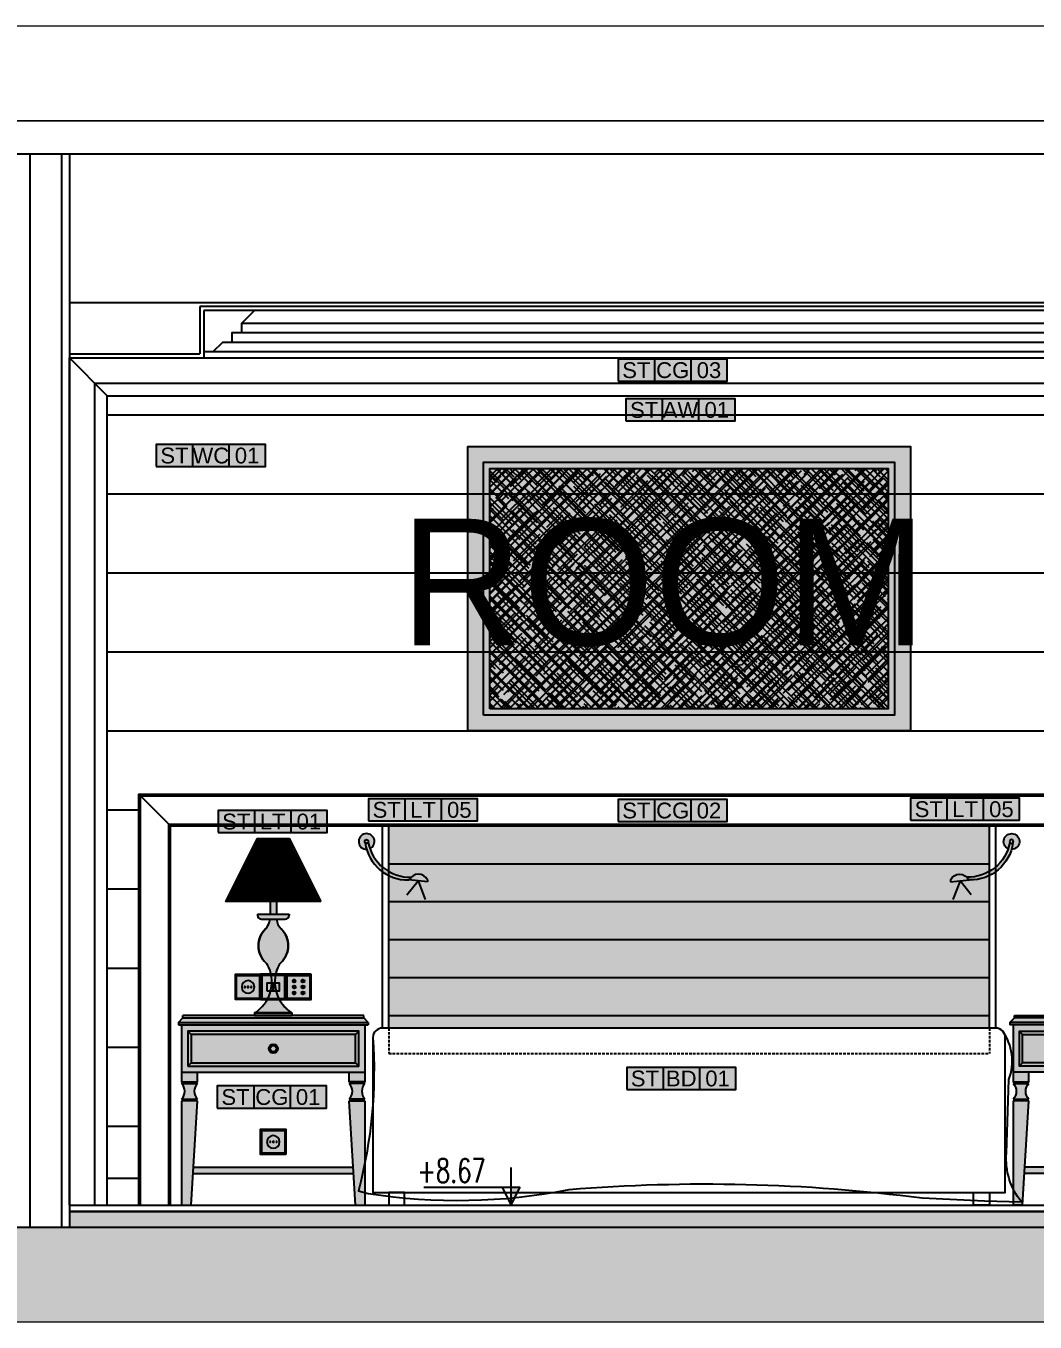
# Model space of a CAD drawing. Header units: centimetres. Extents: x -3207095 to 15275363, y -32656 to 4798027.
# Drawn here: x 710382 to 710861, y 4437843 to 4438458 of the extents above; entities that cross this region are included whole.
import ezdxf
from ezdxf.enums import TextEntityAlignment as Align

# ---------------------------------------------------------------- set-up
doc = ezdxf.new("R2010")
doc.units = ezdxf.units.CM
doc.linetypes.add('DUZ', pattern=[500, 500])
doc.linetypes.add('HIDDEN', pattern=[0.375, 0.25, -0.125])
doc.layers.get('0').update_dxf_attribs({"color": 1, "linetype": 'DUZ'})
for name, color, linetype in [('a_asmatavan', 200, 'Continuous'), ('a_duvar_alcipan', 2, 'Continuous'), ('a_duvar_kagidi', 33, 'Continuous'), ('a_gorunus', 233, 'Continuous'), ('a_kolon', 4, 'Continuous'), ('a_kolon_tarama', 252, 'Continuous'), ('a_mobilya', 1, 'Continuous'), ('a_mobilya_tarama', 253, 'Continuous'), ('a_olcu', 30, 'Continuous'), ('a_yazi', 105, 'Continuous'), ('a_zemin_kaplama', 30, 'Continuous'), ('yazı', 7, 'Continuous')]:
    doc.layers.add(name, color=color, linetype=linetype)
doc.layers.add('iç duvar', color=7, linetype='Continuous', lineweight=50)
doc.styles.add('KOD', font='arial.ttf')
doc.styles.add('TROMANS', font='ROMANS.SHX', dxfattribs={"width": 0.7, "height": 5})

# ---------------------------------------------------------------- blocks, each defined once
blk = doc.blocks.new('a_cerceve')
for p, q in [((120, 2559.999999999999), (0, 2679.999999999999)), ((4625, 2559.999999999999), (4745, 2679.999999999999)), ((0, 0), (120, 0)), ((4625, 0), (4745, 0))]:
    blk.add_line(p, q)
for points in [[(0, 0), (0, 2679.999999999999), (4745, 2679.999999999999), (4745, 0)], [(80, 0), (80, 2599.999999999999), (4665, 2599.999999999999), (4665, 0)], [(120, 0), (120, 2559.999999999999), (4625, 2559.999999999999), (4625, 4.547473508864641e-13)]]:
    blk.add_lwpolyline(points)
blk = doc.blocks.new('a_komodin2')
at = {"true_color": 0xffffff}
h = blk.add_hatch(color=7, dxfattribs=at)
h.paths.add_polyline_path([(550.0000000000018, 450.0000000000018), (550.0000000000018, 540.0000000000018), (30, 540.0000000000018), (30.00000000000001, 450.0000000000019)], flags=0)
h.paths.add_polyline_path([(304.0000000000009, 495.0000000000018, -1), (276.0000000000009, 495.0000000000018, -1)], flags=0)
h.paths.add_polyline_path([(300.0000000000009, 495.0000000000018, -1), (280.0000000000009, 495.0000000000018, -1)], flags=0)
h.paths.add_polyline_path([(560.0000000000017, 440.0000000000017), (550.0000000000018, 450.0000000000018), (29.99999999999999, 450.0000000000018), (20.00000000000002, 440.0000000000018)], flags=16)
h.paths.add_polyline_path([(580.0000000000018, 420.0000000000019), (580.0000000000017, 570.0000000000018), (9.094947017729282e-13, 570.0000000000018), (0, 420.0000000000018)])
h.paths.add_polyline_path([(20, 440.0000000000018), (20, 550.0000000000017), (560.0000000000018, 550.0000000000018), (560.0000000000018, 440.0000000000018)], flags=16)
h.paths.add_polyline_path([(30, 450.0000000000019), (30, 540.0000000000018), (550.0000000000018, 540.0000000000018), (550.0000000000018, 450.0000000000019)], flags=0)
h.paths.add_polyline_path([(20, 440.0000000000018), (30, 450.0000000000018), (30, 540.0000000000018), (20, 550.0000000000018)], flags=0)
h.paths.add_polyline_path([(20, 550.0000000000018), (30.00000000000007, 540.0000000000018), (550.0000000000017, 540.0000000000018), (560.0000000000018, 550.0000000000018)], flags=0)
h.paths.add_polyline_path([(550.0000000000018, 450.0000000000018), (560.0000000000019, 440.0000000000017), (560.0000000000018, 550.0000000000018), (550.0000000000018, 540.0000000000018)], flags=16)
h.paths.add_polyline_path([(590.0000000000018, 570.0000000000019), (590.0000000000017, 578.0000000000018), (-10, 578.0000000000018), (-9.99999999999909, 570.0000000000018)])
h.paths.add_polyline_path([(590.0000000000018, 578.0000000000018), (576.0000000000001, 592.0000000000036), (3.999999999999075, 592.0000000000017), (-9.99999999999907, 578.0000000000019)])
h.paths.add_polyline_path([(576.0000000000018, 592.0000000000036), (576.0000000000036, 600.0000000000036), (3.999999999998181, 600.0000000000019), (3.999999999999091, 592.0000000000018)])
h.paths.add_polyline_path([(580.0000000000018, 390.0000000000018), (580.0000000000018, 420.0000000000019), (530.0000000000018, 420.0000000000019), (530.0000000000019, 390.0000000000019)])
h.paths.add_polyline_path([(577.0000000000018, 385.0000000000018), (577.0000000000018, 390.0000000000018), (533.0000000000018, 390.0000000000019), (533.0000000000018, 385.0000000000018)])
h.paths.add_polyline_path([(530.0000000000018, 385.0000000000018, -0.4000000000000293), (530.0000000000018, 335.0000000000018), (580.0000000000018, 335.0000000000018, -0.4000000000000293), (580.0000000000028, 385.0000000000018)])
h.paths.add_polyline_path([(533.0000000000018, 335.0000000000018), (533.0000000000018, 330.0000000000018), (577.0000000000018, 330.0000000000018), (577.0000000000018, 335.0000000000018)])
h.paths.add_polyline_path([(530.0000000000018, 330.0000000000018), (550.0000000000018, 1.818989403545858e-12), (580.0000000000019, -5.347430222565027e-27), (580.0000000000018, 330.0000000000018)])
h.paths.add_polyline_path([(0, 420.0000000000018), (0, 390.0000000000018), (50, 390.0000000000018), (50, 420.0000000000019)])
h.paths.add_polyline_path([(47, 390.0000000000018), (3, 390.0000000000019), (3, 385.0000000000018), (47, 385.0000000000019)])
h.paths.add_polyline_path([(0, 385.0000000000018, -0.4000000000000293), (-4.412470389070222e-12, 335.0000000000018), (50, 335.0000000000018, -0.4000000000000293), (50, 385.0000000000018)])
h.paths.add_polyline_path([(47, 330.0000000000018), (47, 335.0000000000018), (3, 335.0000000000018), (3, 330.0000000000018)])
h.paths.add_polyline_path([(0, 330.0000000000018), (0, -5.514537417020017e-26), (30, 1.818989403545747e-12), (50, 330.0000000000018)])
h = blk.add_hatch(color=7, dxfattribs=at)
h.paths.add_polyline_path([(550.0000000000018, 450.0000000000018), (550.0000000000018, 540.0000000000018), (30, 540.0000000000018), (30.00000000000001, 450.0000000000019)])
h.paths.add_polyline_path([(276.0000000000009, 495.0000000000018, -1), (304.0000000000009, 495.0000000000018, -1)], flags=16)
h.paths.add_polyline_path([(280.0000000000009, 495.0000000000018, -1), (300.0000000000009, 495.0000000000018, -1)], flags=0)
blk.add_hatch(color=7, dxfattribs=at).paths.add_polyline_path([(37.27272727272728, 120.0000000000018), (36.06060606060596, 99.99999999999999), (543.9393939393959, 99.99999999999817), (542.7272727272747, 120)])
for p, q in [((-9.99999999999909, 578.0000000000018), (3.999999999999091, 592.0000000000018)), ((-10, 578), (-9.99999999999909, 570.0000000000018)), ((-9.99999999999909, 578.0000000000018), (590.0000000000018, 578.0000000000018)), ((576.0000000000036, 600.0000000000036), (3.999999999999091, 600.0000000000018)), ((3.999999999999091, 592.0000000000018), (3.999999999998181, 600.0000000000036)), ((3.999999999999091, 592.0000000000018), (576.0000000000018, 592.0000000000036)), ((576.0000000000018, 592.0000000000018), (576.0000000000036, 600.0000000000036)), ((590.0000000000018, 578.0000000000018), (576.0000000000018, 592.0000000000018)), ((590.0000000000018, 578), (590.0000000000018, 570.0000000000018)), ((-9.99999999999909, 570.0000000000018), (590.0000000000018, 570.0000000000018)), ((9.094947017729282e-13, 570.0000000000018), (0, 420.0000000000018)), ((30, 540.0000000000018), (20, 550.0000000000018)), ((550.0000000000018, 540.0000000000018), (560.0000000000018, 550.0000000000018)), ((580.0000000000018, 570.0000000000018), (580.0000000000018, 420.0000000000018)), ((0, 420.0000000000018), (580.0000000000018, 420.0000000000018)), ((30, 450.0000000000018), (20, 440.0000000000018)), ((550.0000000000018, 450.0000000000018), (560.0000000000018, 440.0000000000018)), ((0, 385.0000000000018), (50, 385.0000000000018)), ((3, 390.0000000000018), (3, 385.0000000000018)), ((47, 390.0000000000018), (47, 385.0000000000018)), ((580.0000000000018, 385.0000000000018), (530.0000000000018, 385.0000000000018)), ((533.0000000000018, 390.0000000000018), (533.0000000000018, 385.0000000000018)), ((577.0000000000018, 390.0000000000018), (577.0000000000018, 385.0000000000018)), ((0, 335.0000000000018), (50, 335.0000000000018)), ((0, 330.0000000000018), (0, 1.818989403545856e-12)), ((50, 330.0000000000018), (0, 330.0000000000018)), ((3, 330.0000000000055), (3, 335.0000000000055)), ((30, 1.818989403545856e-12), (50, 330.0000000000018)), ((47, 330.0000000000055), (47, 335.0000000000055)), ((580.0000000000018, 335.0000000000018), (530.0000000000018, 335.0000000000018)), ((550.0000000000018, 1.818989403545856e-12), (530.0000000000018, 330.0000000000018)), ((530.0000000000018, 330.0000000000018), (580.0000000000018, 330.0000000000018)), ((533.0000000000018, 330.0000000000055), (533.0000000000018, 335.0000000000055)), ((577.0000000000018, 330.0000000000055), (577.0000000000018, 335.0000000000055)), ((580.0000000000018, 330.0000000000018), (580.0000000000018, 1.818989403545856e-12)), ((36.06060606060691, 100), (543.9393939393958, 99.99999999999818)), ((37.27272727272702, 120.0000000000018), (542.7272727272757, 120)), ((9.094947017729282e-13, 0), (30.00000000000182, 1.818989403545856e-12)), ((550.0000000000018, 1.818989403545856e-12), (580.0000000000018, 0))]:
    blk.add_line(p, q)
for points in [[(20, 440.0000000000018), (560.0000000000018, 440.0000000000018), (560.0000000000018, 550.0000000000018), (20, 550.0000000000018)], [(30, 450.0000000000018), (550.0000000000018, 450.0000000000018), (550.0000000000018, 540.0000000000018), (30, 540.0000000000018)]]:
    blk.add_lwpolyline(points, close=True)
for points in [[(0, 420.0000000000018), (0, 390.0000000000018), (50, 390.0000000000018), (50, 420.0000000000018)], [(580.0000000000018, 420.0000000000018), (580.0000000000018, 390.0000000000018), (530.0000000000018, 390.0000000000018), (530.0000000000018, 420.0000000000018)]]:
    blk.add_lwpolyline(points)
for radius in [14, 10]:
    blk.add_circle((290.0000000000009, 495.0000000000018), radius)
for centre, start, end in [((-26.25, 360.0000000000036), 316.3971810273251, 43.60281897267487), ((76.25, 360.0000000000036), 136.3971810273251, 223.6028189726749), ((503.7500000000018, 360.0000000000036), 316.3971810273251, 43.60281897267487), ((606.2500000000018, 360.0000000000036), 136.3971810273251, 223.6028189726749)]:
    blk.add_arc(centre, 36.24999999999809, start, end)
blk = doc.blocks.new('a_lamba_okuma')
at = {"true_color": 0xffffff}
h = blk.add_hatch(color=7, dxfattribs=at)
h.paths.add_polyline_path([(6, 0, -0.1191822096533582), (5.337153261765524, -2.741312652804424, 0.03840505068990212), (10.60050243256913, -22.64131948842858, 9.220143353720028), (0.1434009593557679, -24.99958871991408, -0.03958595854182982), (-4.242640687120091, -4.242640687118479, -0.1989123673796086), (-6, 0, -1)])
h.paths.add_polyline_path([(-6, 0, 1), (6, 0, 1)], flags=17)
h.paths.add_polyline_path([(5.337153261765513, -2.741312652804445, -0.5085018779082331), (-4.242640687120073, -4.242640687118497, 0.3861703901921559), (133.1832783096834, -121.0868376899316), (135.5398540862412, -121.3416312959856, -0.0844687397952704), (141.6685596839235, -112.6015563156922, -0.371110475446813)])
h.paths.add_polyline_path([(192.4773076759593, -127.4977240743174), (192.9328744738923, -121.1284593796717, 0.6297922124902359), (135.5398540862412, -121.3416312959856)])
for p, q in [((192.4773076759593, -127.4977240743174), (133.1832783096834, -121.0868376899316)), ((192.9328744738923, -121.1284593796717), (192.4773076759593, -127.4977240743174))]:
    blk.add_line(p, q)
blk.add_lwpolyline([(127.691602613384, -168.9208943657795), (162.8302929928213, -124.2922808821245), (185.508666623864, -183.1499453424112)])
blk.add_circle((0, 0), 6)
for centre, radius, start, end in [((0, 0), 25, 295.0886545179545, 270.3286525921184), ((128.8327792236378, 13.03495748404896), 134.1923350381417, 187.3975098243303, 271.8578477077244), ((137.3180605978778, 21.52023885828828), 134.1923350381417, 190.4161775133081, 271.8578477077244), ((164.2874207166169, -134.9811482696967), 31.81916105814299, 25.80800129338573, 154.6176182288941)]:
    blk.add_arc(centre, radius, start, end)
blk = doc.blocks.new('a_resim_90x140')
at = {"true_color": 0xffffff}
blk.add_hatch(color=7, dxfattribs=at).paths.add_polyline_path([(-700, 0), (-700, 900), (700, 900), (700, 0)])
h = blk.add_hatch()
h.set_pattern_fill('AR-RROOF', color=254, scale=30, angle=45, style=0)
h.set_pattern_definition([(45, (-21202.32244342687, 7400.000000000001), (25.45584412271571, 67.88225099390856), [450, -60, 150, -30]), (45, (-21184.71548457532, 7438.820162287143), (-49.42676400493967, 7.000357133746828), [90, -9.9, 180, -22.5]), (45, (-21209.74706462933, 7428.637824638056), (96.09581156325181, 124.521504166951), [240, -42, 120, -30])])
h.paths.add_polyline_path([(-630, 70), (-630, 830), (630, 830), (630, 70)])
h = blk.add_hatch()
h.set_pattern_fill('AR-RROOF', color=254, scale=30, angle=45, style=0)
h.set_pattern_definition([(135, (21202.32244342687, 7400.000000000001), (-25.45584412271571, 67.88225099390856), [450, -60, 150, -30]), (135, (21184.71548457532, 7438.820162287143), (49.42676400493967, 7.000357133746828), [90, -9.9, 180, -22.5]), (135, (21209.74706462933, 7428.637824638056), (-96.09581156325181, 124.521504166951), [240, -42, 120, -30])])
h.paths.add_polyline_path([(630, 70), (630, 830), (-630, 830), (-630, 70)])
for points in [[(-700, 0), (-700, 900), (700, 900), (700, 0)], [(-650, 50), (-650, 850), (650, 850), (650, 50)], [(-630, 70), (-630, 830), (630, 830), (630, 70)]]:
    blk.add_lwpolyline(points, close=True)
blk = doc.blocks.new('a_abajur1')
h = blk.add_hatch(color=255)
h.paths.add_polyline_path([(50.00000000003637, 559.9999999999964), (-49.99999999996361, 560.0000000000001), (-147.9999999999636, 363.9999999999999), (148.0000000000363, 364.0000000000001)])
h.paths.add_polyline_path([(-147.9999999999636, 364), (-149.9999999999636, 360), (150.0000000000363, 360.0000000000001), (148.0000000000363, 364)])
h.paths.add_polyline_path([(10.00000000003638, 360), (-9.99999999996362, 360), (-9.99999999996362, 320), (10.00000000003638, 320)])
h.paths.add_polyline_path([(-49.99999999996361, 320), (-49.99999999995998, 316.9999999999952, 0.4142135623729786), (-37.99999999995998, 305), (38.00000000004002, 305, 0.4142135623730951), (50.00000000004002, 317), (50.00000000003638, 320)])
h.paths.add_polyline_path([(59.10286907512637, 0), (59.10286907512636, 7.725167953492772), (-59.10286907513001, 7.725167953477651), (-59.10286907513001, 0)])
h = blk.add_hatch(color=256)
h.set_gradient(color1=(170, 163, 157), one_color=1, tint=1, name='SPHERICAL')
edge = h.paths.add_edge_path()
edge.add_line((59.10286907510385, 7.725167953492772), (-59.10286907504773, 7.725167953477651))
edge.add_arc((-121.3724852285196, 106.199195644806), 116.5102537361121, 302.3070331649047, 383.0102386055269)
edge.add_arc((-60.15411875801988, 132.1977621198983), 49.99999999974303, 23.01023860552681, 33.26641127025412)
edge.add_arc((-60.1541187587986, 132.1977621193874), 50.00000000067435, 33.2664112702541, 43.52258393470186)
edge.add_arc((27.17944192520725, 220.6332963992799), 74.33292294999815, 180.5580216480484, 226.5944957783923, ccw=False)
edge.add_arc((27.17944192482288, 220.6332963993544), 74.33292294961451, 134.5215475175833, 180.5580216481086, ccw=False)
edge.add_arc((-59.99999999996678, 309.2810297876191), 49.99999999999942, 314.5215475177043, 334.8049175142278)
edge.add_arc((-59.99999999996693, 309.2810297876193), 49.99999999999965, 334.8049175142276, 355.0882875107403)
edge.add_line((-10.18360928408425, 305), (10.18360928415628, 305))
edge.add_arc((60.00000000003622, 309.2810297876532), 49.99999999999983, 184.9117124892986, 225.4784524823047)
edge.add_arc((-27.17944192510955, 220.6332963992223), 74.3329229499823, 4.837374945054762e-11, 45.47845248230482, ccw=False)
edge.add_arc((-27.17944192496307, 220.6332963992223), 74.33292294983582, -46.59449577822659, 4.837374945054762e-11, ccw=False)
edge.add_arc((50.43560021878586, 138.5734830713883), 38.61798554750602, 133.4055042217733, 160.0616732376249)
edge.add_arc((121.3724852285991, 106.1991956448061), 116.5102537361116, 156.989761394521, 180)
edge.add_arc((121.3724852286001, 106.1991956448061), 116.5102537361126, 180, 197.3413641148012)
edge.add_arc((121.3724852285997, 106.199195644806), 116.5102537361122, 197.3413641148013, 237.6929668350813)
at = {"layer": 'a_mobilya_tarama'}
h = blk.add_hatch(dxfattribs=at)
h.set_pattern_fill('LINE', color=256, scale=50, angle=90, style=0)
h.set_pattern_definition([(90, (-30334.93289985716, 1322.436770506682), (-6.25, 3.827021247335479e-16), [])])
h.paths.add_polyline_path([(50.00000000003635, 559.9999999999964), (-49.99999999996363, 560.0000000000001), (-147.9999999999637, 363.9999999999999), (148.0000000000363, 364)])
for p, q in [((-147.9999999999636, 364), (148.0000000000364, 364)), ((-9.99999999996362, 360), (-9.99999999996362, 320)), ((10.00000000003638, 360), (10.00000000003638, 320)), ((-49.99999999996362, 320), (50.00000000003638, 320)), ((-49.99999999996362, 320), (-49.99999999995998, 316.9999999999952)), ((-37.99999999995998, 305), (38.00000000004002, 305)), ((50.00000000003638, 320), (50.00000000004002, 317)), ((-59.10286907513, 7.725167953425625), (-59.10286907513, 0)), ((-59.10286907513364, 7.725167953424261), (59.10286907512636, 7.725167953479286)), ((-59.10286907513, 0), (59.10286907512636, 0)), ((59.10286907512636, 7.725167953477467), (59.10286907512636, 0))]:
    blk.add_line(p, q)
blk.add_lwpolyline([(150.0000000000364, 360), (-149.9999999999636, 360), (-49.99999999996362, 560), (50.00000000003638, 559.9999999999964), (150.0000000000364, 360)])
blk.add_lwpolyline([(59.10286907510385, 7.725167953492772), (-59.10286907504774, 7.725167953477651, 0.3674489153047817), (-14.13236795186582, 151.7425428224429, 0.04478089291378531), (-18.34766508170247, 159.6243993724713, 0.04478089291256307), (-23.89896925508256, 166.6297840543629, -0.2036180408128811), (-47.14995565554071, 219.9093560885779, -0.2036180408137054), (-24.94112747582037, 273.6316895786392, 0.08873469781123534), (-14.7568203792887, 287.9959482089405, 0.0887346978111884), (-10.18360928408425, 305), (10.18360928415628, 305, 0.1788778523913778), (24.94112747589516, 273.6316895786675, -0.2010835148480165), (47.15348102487275, 220.6332963992852, -0.2061550811380983), (23.89896925537131, 166.6297840545709, 0.1168368065952106), (14.13236795190774, 151.7425428223532, 0.100739832702678), (4.86223149248751, 106.199195644806, 0.07581071109452893), (10.15810442322541, 71.47167445871442, 0.1779092650266336), (59.10286907510385, 7.725167953492772, 1.93659136221461)], format="xyb")
for centre, radius, start, end in [((-37.99999999995998, 317), 12, 180.0000000000261, 270), ((-59.99999999996726, 309.2810297876194), 50, 314.5215475177045, 355.0882875107508), ((60.00000000003638, 309.2810297876533), 50, 184.9117124892881, 225.4784524823046), ((38.00000000004002, 317), 12, 270, 0), ((27.17944192520736, 220.63329639928), 74.33292294999825, 134.5215475177045, 226.5944957783923), ((-27.17944192510913, 220.6332963992852), 74.33292294998188, 313.4055042218218, 45.47845248230464), ((-60.15411875825157, 132.197762119783), 50, 23.01023860552686, 43.52258393491108), ((60.15411875833161, 132.197762119783), 50, 136.4774160652986, 156.9897613945211), ((-121.3724852285195, 106.199195644806), 116.510253736112, 302.3070331649047, 23.01023860552686), ((121.3724852285995, 106.199195644806), 116.510253736112, 156.9897613945211, 237.6929668350814)]:
    blk.add_arc(centre, radius, start, end)
blk = doc.blocks.new('KOTKES')
blk.add_hatch(color=256).paths.add_polyline_path([(-25, -1.537460223880771), (-38.75, -1.537460223880771), (-25, -29.03746022388076)])
for p, q in [((-25, -29.03746022388077), (-25, 29.30588516259741)), ((-25, -1.537460223880771), (110.3734866644081, -1.537460223880771))]:
    blk.add_line(p, q)
blk.add_lwpolyline([(-11.25, -1.537460223880771), (-25, -29.03746022388077), (-38.75, -1.537460223880771)], close=True)
at = {"style": 'TROMANS', "width": 0.7}
blk.add_attdef('KESITKOT', (-20.30671453698585, 18.93456793015633), '', height=28, dxfattribs=at)
blk = doc.blocks.new('a_tel_data')
at = {"true_color": 0xffffff}
blk.add_hatch(color=7, dxfattribs=at).paths.add_polyline_path([(-40, 0), (40, 0), (40, 80), (-40, 80)])
for points in [[(-40, 0), (40, 0), (40, 80), (-40, 80)], [(-36, 4), (36, 4), (36, 76), (-36, 76)], [(-20, 27.49999999999955), (0, 27.49999999999955), (0, 52.49999999999955), (-20, 52.49999999999955)], [(0, 27.49999999999955), (20, 27.49999999999955), (20, 52.49999999999955), (0, 52.49999999999955)]]:
    blk.add_lwpolyline(points, close=True)
blk = doc.blocks.new('a_priz')
at = {"true_color": 0xffffff}
blk.add_hatch(color=7, dxfattribs=at).paths.add_polyline_path([(-40, 0), (40, 0), (40, 80), (-40, 80)])
for points in [[(-40, 0), (40, 0), (40, 80), (-40, 80)], [(-36, 4), (36, 4), (36, 76), (-36, 76)]]:
    blk.add_lwpolyline(points, close=True)
for centre, radius in [((0, 40), 20), ((-10, 40), 2), ((0, 40), 2), ((10, 40), 2)]:
    blk.add_circle(centre, radius)
blk = doc.blocks.new('dee')
at = {"layer": 'a_olcu', "true_color": 0xffffff}
h = blk.add_hatch(color=7, dxfattribs=at)
h.paths.add_polyline_path([(151783.5557484736, 3405.772384801075), (151711.5557484736, 3405.772384801075), (151711.5557484736, 3333.772384801075), (151783.5557484736, 3333.772384801075)], flags=0)
h.paths.add_polyline_path([(151756.5082517657, 3351.104971634612, -1), (151766.0303632116, 3351.104971634612, -1)], flags=0)
h.paths.add_polyline_path([(151729.0811337356, 3351.104971634612, -1), (151738.6032451815, 3351.104971634612, -1)], flags=0)
h.paths.add_polyline_path([(151756.5082517657, 3369.772384801075, -1), (151766.0303632116, 3369.772384801075, -1)], flags=0)
h.paths.add_polyline_path([(151729.0811337356, 3369.772384801075, -1), (151738.6032451815, 3369.772384801075, -1)], flags=0)
h.paths.add_polyline_path([(151756.5082517657, 3388.439797967537, -1), (151766.0303632116, 3388.439797967537, -1)], flags=0)
h.paths.add_polyline_path([(151729.0811337356, 3388.439797967537, -1), (151738.6032451815, 3388.439797967537, -1)], flags=0)
h.paths.add_polyline_path([(151787.5557484736, 3409.772384801075), (151707.5557484736, 3409.772384801075), (151707.5557484736, 3329.772384801075), (151787.5557484736, 3329.772384801075)])
h.paths.add_polyline_path([(151783.5557484736, 3405.772384801075), (151783.5557484736, 3333.772384801075), (151711.5557484736, 3333.772384801075), (151711.5557484736, 3405.772384801075)], flags=16)
h = blk.add_hatch(color=7, dxfattribs=at)
h.paths.add_polyline_path([(151756.5082517657, 3388.439797967537, 1), (151766.0303632116, 3388.439797967537, 1)])
h.paths.add_polyline_path([(151729.0811337356, 3388.439797967537, 1), (151738.6032451815, 3388.439797967537, 1)])
h.paths.add_polyline_path([(151738.6032451815, 3369.772384801075, 1), (151729.0811337356, 3369.772384801075, 1)])
h.paths.add_polyline_path([(151766.0303632116, 3369.772384801075, 1), (151756.5082517657, 3369.772384801075, 1)])
h.paths.add_polyline_path([(151766.0303632116, 3351.104971634612, 1), (151756.5082517657, 3351.104971634612, 1)])
h.paths.add_polyline_path([(151729.0811337356, 3351.104971634612, 1), (151738.6032451815, 3351.104971634612, 1)])
at = {"layer": 'a_mobilya'}
for points in [[(151787.5557484736, 3409.772384801075), (151707.5557484736, 3409.772384801075), (151707.5557484736, 3329.772384801075), (151787.5557484736, 3329.772384801075)], [(151711.5557484736, 3405.772384801075), (151783.5557484736, 3405.772384801075), (151783.5557484736, 3333.772384801075), (151711.5557484736, 3333.772384801075)]]:
    blk.add_lwpolyline(points, close=True, dxfattribs=at)
for centre in [(151733.8421894586, 3388.439797967537), (151733.8421894586, 3388.439797967537), (151733.8421894586, 3369.772384801075), (151733.8421894586, 3369.772384801075), (151761.2693074887, 3388.439797967537), (151761.2693074887, 3369.772384801075), (151733.8421894586, 3351.104971634612), (151733.8421894586, 3351.104971634612), (151761.2693074887, 3351.104971634612)]:
    blk.add_circle(centre, 4.761055722949095, dxfattribs=at)

msp = doc.modelspace()

# ---------------------------------------------------------------- hatches: boundary and pattern name
for points in [[(710662.7894727716, 4438289.334428988), (710714.5394727713, 4438289.334428988), (710714.5394727713, 4438299.798155814), (710662.7894727716, 4438299.798155814)], [(710666.4929766099, 4438270.464509588), (710718.2429766096, 4438270.464509588), (710718.2429766096, 4438280.92823641), (710666.4929766099, 4438280.92823641)], [(710443.650065793, 4438248.815705197), (710495.4000657927, 4438248.815705197), (710495.4000657927, 4438259.279432019), (710443.650065793, 4438259.279432019)], [(710544.3477493972, 4438080.716919236), (710596.0977493969, 4438080.716919236), (710596.0977493969, 4438091.180646058), (710544.3477493972, 4438091.180646058)], [(710662.7894727716, 4438080.388694642), (710714.5394727713, 4438080.388694642), (710714.5394727713, 4438090.852421463), (710662.7894727716, 4438090.852421463)], [(710801.54362581, 4438081.021801943), (710853.2936258102, 4438081.021801943), (710853.2936258102, 4438091.485528765), (710801.54362581, 4438091.485528765)], [(710472.9630163421, 4438075.146392044), (710524.7130163419, 4438075.146392044), (710524.7130163419, 4438085.610118866), (710472.9630163421, 4438085.610118866)], [(710666.8645676675, 4437953.246596744), (710718.6145676672, 4437953.246596744), (710718.6145676672, 4437963.710323567), (710666.8645676675, 4437963.710323567)], [(710472.6181960998, 4437944.449222639), (710524.3681960995, 4437944.449222639), (710524.3681960995, 4437954.912949461), (710472.6181960998, 4437954.912949461)]]:
    msp.add_hatch(color=255).paths.add_polyline_path(points)
at = {"layer": 'a_kolon_tarama'}
h = msp.add_hatch(dxfattribs=at)
h.set_pattern_fill('AR-CONC', color=256, scale=0.7499999999971575, style=0)
h.set_pattern_definition([(49.99999999999999, (703049.4386197636, 4437390.755272027), (5.379451369485262, -0.4706410123676796), [0.5624999999978681, -6.18749999997655]), (355, (703049.4386197636, 4437390.755272027), (-1.040635002093556, 5.641441002728708), [0.4499999999982946, -4.949999999981241]), (100.4513999999999, (703049.8869073631, 4437390.716051973), (4.338820362838718, 5.170796565437555), [0.4780514249981868, -5.258565839980054]), (46.18420000000002, (703049.4386197636, 4437392.255272027), (8.004307864661998, -1.241392607462931), [0.8437499999968014, -9.281249999964817]), (96.63559999999993, (703050.1056453511, 4437392.151822224), (7.009970291588708, 7.305884031725624), [0.7170771599972808, -7.887847499970087]), (351.1842, (703049.4386197636, 4437392.255272027), (7.009964588475636, 7.305889506912246), [0.6749999999974421, -7.424999999971862]), (21, (703050.1886197634, 4437391.880272025), (4.476802890871496, -3.019641679978597), [0.562499999997868, -6.187499999976549]), (326.0000000000001, (703050.1886197634, 4437391.880272025), (1.824864989404946, 5.438625337830785), [0.4499999999982945, -4.949999999981239]), (71.4514, (703050.5616865109, 4437391.62863498), (6.301669714337292, 2.418978725315475), [0.4780514249981883, -5.25856583998007]), (37.49999999999999, (703049.4386197636, 4437390.755272027), (0.09119891487933438, 2.496703903725374), [0, -4.889999999981468, 0, -5.024999999980957, 0, -4.96874999998117]), (7.500000000000003, (703049.4386197636, 4437390.755272027), (1.973021530808637, 2.958087839106491), [0, -2.86499999998914, 0, -4.777499999981893, 0, -1.893749999992822]), (327.5, (703047.766119763, 4437390.755272027), (4.003668271277894, -0.1691615380072073), [0, -1.874999999992894, 0, -5.849999999977829, 0, -7.762499999970581]), (317.5, (703047.016119763, 4437390.755272027), (4.37389627005132, 0.750787367489537), [0, -2.437499999990762, 0, -3.884999999985276, 0, -5.512499999979108])])
h.paths.add_polyline_path([(710402.428408359, 4437887.892029334), (711144.9284083564, 4437887.892029334), (711144.9284083564, 4437895.392029336), (710402.428408359, 4437895.392029336)])
msp.add_hatch(color=256, dxfattribs=at).paths.add_polyline_path([(709539.9284082495, 4437887.892029334), (711174.9284083566, 4437887.892029334), (711174.9284083566, 4437842.892029336), (709539.9284082495, 4437842.892029336)])
at = {"layer": 'a_olcu'}
h = msp.add_hatch(color=256, dxfattribs=at)
h.set_gradient(color1=(204, 168, 127), rotation=90.00000000000003, one_color=1, tint=1, name='CYLINDER')
h.paths.add_polyline_path([(710838.9284083575, 4438060.392029334), (710838.9284083575, 4438078.392029336), (710553.9284083587, 4438078.392029336), (710553.9284083587, 4438060.392029334)])
h = msp.add_hatch(color=256, dxfattribs=at)
h.set_gradient(color1=(204, 168, 127), rotation=90.00000000000003, one_color=1, tint=1, name='CYLINDER')
h.paths.add_polyline_path([(710838.9284083575, 4438042.392029336), (710838.9284083575, 4438060.392029334), (710553.9284083587, 4438060.392029334), (710553.9284083587, 4438042.392029336)])
h = msp.add_hatch(color=256, dxfattribs=at)
h.set_gradient(color1=(204, 168, 127), rotation=90.00000000000003, one_color=1, tint=1, name='CYLINDER')
h.paths.add_polyline_path([(710553.9284083587, 4438042.392029336), (710553.9284083587, 4438024.392029334), (710838.9284083575, 4438024.392029334), (710838.9284083575, 4438042.392029336)])
h = msp.add_hatch(color=256, dxfattribs=at)
h.set_gradient(color1=(204, 168, 127), rotation=90.00000000000003, one_color=1, tint=1, name='CYLINDER')
h.paths.add_polyline_path([(710838.9284083575, 4438006.392029336), (710838.9284083575, 4438024.392029334), (710553.9284083587, 4438024.392029334), (710553.9284083587, 4438006.392029336)])
h = msp.add_hatch(color=256, dxfattribs=at)
h.set_gradient(color1=(204, 168, 127), rotation=90.00000000000003, one_color=1, tint=1, name='CYLINDER')
h.paths.add_polyline_path([(710838.9284083575, 4437988.392029336), (710838.9284083575, 4438006.392029336), (710553.9284083587, 4438006.392029336), (710553.9284083587, 4437988.392029336)])
h = msp.add_hatch(color=256, dxfattribs=at)
h.set_gradient(color1=(204, 168, 127), rotation=90.00000000000003, one_color=1, tint=1, name='CYLINDER')
h.paths.add_polyline_path([(710838.9284083575, 4437982.392029334), (710838.9284083575, 4437988.392029336), (710553.9284083587, 4437988.392029336), (710553.9284083587, 4437982.392029334)])

# ---------------------------------------------------------------- linework, layer by layer
at = {"layer": 'a_asmatavan'}
for p, q in [((710464.3034083592, 4438324.767029334), (710464.3034083592, 4438302.267029334)), ((711060.5534083568, 4438324.767029334), (710464.3034083592, 4438324.767029334)), ((710466.178408359, 4438322.892029334), (710466.178408359, 4438300.392029336)), ((711058.6784083571, 4438322.892029334), (710466.178408359, 4438322.892029334)), ((710402.428408359, 4438302.267029334), (710464.3034083592, 4438302.267029334)), ((710402.428408359, 4438300.392029336), (710466.178408359, 4438300.392029336))]:
    msp.add_line(p, q, dxfattribs=at)
msp.add_lwpolyline([(710466.178408359, 4438303.392029334), (710470.678408359, 4438303.392029334), (710470.678408359, 4438303.392029334), (710470.678408359, 4438303.392029334), (710475.178408359, 4438307.892029334), (710479.678408359, 4438307.892029334), (710479.678408359, 4438312.392029334), (710484.178408359, 4438312.392029334), (710484.178408359, 4438316.892029332), (710490.1784083587, 4438322.892029334)], dxfattribs=at)
at = {"layer": 'a_duvar_alcipan', "color": 1}
for p, q in [((710383.6784083592, 4438397.142029334), (710383.6784083592, 4437887.892029334)), ((710398.678408359, 4438397.142029334), (710398.678408359, 4437887.892029334))]:
    msp.add_line(p, q, dxfattribs=at)
at = {"layer": 'a_duvar_alcipan'}
msp.add_line((710402.428408359, 4438397.142029334), (710402.428408359, 4437887.892029334), dxfattribs=at)
for points in [[(710553.9284083587, 4437904.392029336), (710553.9284083587, 4437898.392029336), (710561.428408359, 4437898.392029336), (710561.428408359, 4437904.392029336), (710553.9284083587, 4437904.392029336)], [(710838.9284083575, 4437904.392029336), (710838.9284083575, 4437898.392029336), (710831.4284083578, 4437898.392029336), (710831.4284083578, 4437904.392029336), (710838.9284083575, 4437904.392029336)]]:
    msp.add_lwpolyline(points, dxfattribs=at)
at = {"layer": 'a_duvar_kagidi'}
for p, q in [((710420.428408359, 4438273.392029334), (711096.1784083568, 4438273.392029334)), ((710420.428408359, 4438235.892029334), (711096.1784083568, 4438235.892029334)), ((710420.428408359, 4438198.392029334), (711096.1784083568, 4438198.392029334)), ((710420.428408359, 4438160.892029334), (711096.1784083568, 4438160.892029334)), ((710420.428408359, 4438123.392029334), (711096.1784083568, 4438123.392029334)), ((710420.428408359, 4438085.892029334), (710435.4284083587, 4438085.892029334)), ((710420.428408359, 4438048.392029336), (710435.4284083587, 4438048.392029336)), ((710420.428408359, 4438010.892029336), (710435.4284083587, 4438010.892029336)), ((710420.428408359, 4437973.392029336), (710435.4284083587, 4437973.392029336)), ((710420.428408359, 4437935.892029336), (710435.4284083587, 4437935.892029336))]:
    msp.add_line(p, q, dxfattribs=at)
at = {"layer": 'a_gorunus'}
for p, q in [((710402.428408359, 4438326.642029334), (711069.9284083568, 4438326.642029334)), ((710484.178408359, 4438316.892029332), (711040.6784083571, 4438316.892029332)), ((710479.678408359, 4438307.892029334), (711050.0534083571, 4438307.892029334)), ((710484.178408359, 4438312.392029334), (711045.1784083571, 4438312.392029334)), ((710470.678408359, 4438303.392029334), (711058.6784083571, 4438303.392029334)), ((710466.178408359, 4438300.392029336), (711058.6784083571, 4438300.392029336)), ((710420.428408359, 4437911.142029336), (710435.4284083587, 4437911.142029336))]:
    msp.add_line(p, q, dxfattribs=at)
at = {"layer": 'a_kolon'}
msp.add_line((709850.5084402731, 4437887.892029334), (711174.9284083566, 4437887.892029334), dxfattribs=at)
at = {"layer": 'a_mobilya'}
for p, q in [((710449.6784083587, 4438079.142029334), (710436.1784083594, 4438092.642029334)), ((710550.9284083585, 4437982.392029334), (710550.9284083585, 4438078.392029336)), ((710553.9284083587, 4437982.392029334), (710553.9284083587, 4438078.392029336)), ((710838.9284083575, 4437982.392029334), (710838.9284083575, 4438078.392029336)), ((710841.9284083575, 4437982.392029334), (710841.9284083575, 4438078.392029336)), ((710553.9284083587, 4438060.392029334), (710838.9284083575, 4438060.392029334)), ((710553.9284083587, 4438042.392029336), (710838.9284083575, 4438042.392029336)), ((710553.9284083587, 4438024.392029334), (710838.9284083575, 4438024.392029334)), ((710553.9284083587, 4438006.392029336), (710838.9284083575, 4438006.392029336)), ((710553.9284083587, 4437988.392029336), (710838.9284083575, 4437988.392029336))]:
    msp.add_line(p, q, dxfattribs=at)
at = {"layer": 'a_mobilya', "linetype": 'HIDDEN', "ltscale": 5}
for p, q in [((710553.9284083587, 4437982.392029334), (710553.9284083587, 4437970.392029336)), ((710838.9284083575, 4437982.392029334), (710838.9284083575, 4437970.392029336)), ((710553.9284083587, 4437970.392029336), (710838.9284083575, 4437970.392029336))]:
    msp.add_line(p, q, dxfattribs=at)
at = {"layer": 'a_mobilya'}
for points in [[(710435.4284083587, 4437898.392029336), (710435.4284083587, 4438093.392029334), (710957.4284083573, 4438093.392029334), (710957.4284083573, 4437898.392029336)], [(710436.1784083594, 4437898.392029336), (710436.1784083594, 4438092.642029334), (710956.6784083573, 4438092.642029334), (710956.6784083573, 4437898.392029336)], [(710449.6784083587, 4437898.392029336), (710449.6784083587, 4438079.142029334), (710943.1784083573, 4438079.142029334), (710943.1784083573, 4437898.392029336)], [(710450.4284083592, 4437898.392029336), (710450.4284083592, 4438078.392029336), (710942.4284083575, 4438078.392029336), (710942.4284083575, 4437898.392029336)]]:
    msp.add_lwpolyline(points, dxfattribs=at)
msp.add_lwpolyline([(710546.4284083585, 4437977.892029334, -0.0819731557367043), (710539.5259615581, 4437905.144179903), (710544.1901767538, 4437903.947897611, 0.08846289059869625), (710639.530252489, 4437905.801118931, -0.05276716042523043), (710807.0309052977, 4437901.779920485), (710836.6387546456, 4437900.391453575), (710854.1269396816, 4437899.954639642, -0.1926493672263037), (710847.0250876423, 4437923.01875831), (710848.0898625348, 4437957.96582528, 0.2562253338155544), (710845.1103888729, 4437981.074009851, -0.5958037436853663)], format="xyb", dxfattribs=at)
at = {"layer": 'a_olcu'}
msp.add_lwpolyline([(710846.4284083575, 4437977.892029334, 0.414213562373095), (710841.9284083575, 4437982.392029334), (710550.9284083585, 4437982.392029334, 0.414213562373095), (710546.4284083585, 4437977.892029334), (710546.4284083585, 4437904.392029336), (710846.4284083575, 4437904.392029336)], format="xyb", close=True, dxfattribs=at)
at = {"layer": 'a_olcu', "ltscale": 5}
msp.add_lwpolyline([(710402.428408359, 4437887.892029334), (711144.9284083564, 4437887.892029334), (711144.9284083564, 4437895.392029336), (710402.428408359, 4437895.392029336)], close=True, dxfattribs=at)
at = {"layer": 'a_yazi'}
for p, q in [((710680.0394727718, 4438299.798155814), (710680.0394727718, 4438289.334428988)), ((710697.2894727711, 4438299.798155814), (710697.2894727711, 4438289.334428988)), ((710683.7429766094, 4438280.92823641), (710683.7429766094, 4438270.464509588)), ((710700.9929766094, 4438280.92823641), (710700.9929766094, 4438270.464509588)), ((710460.9000657932, 4438259.279432019), (710460.9000657932, 4438248.815705197)), ((710478.1500657932, 4438259.279432019), (710478.1500657932, 4438248.815705197)), ((710561.5977493967, 4438091.180646058), (710561.5977493967, 4438080.716919236)), ((710578.8477493967, 4438091.180646058), (710578.8477493967, 4438080.716919236)), ((710680.0394727718, 4438090.852421463), (710680.0394727718, 4438080.388694642)), ((710697.2894727711, 4438090.852421463), (710697.2894727711, 4438080.388694642)), ((710818.79362581, 4438091.485528765), (710818.79362581, 4438081.021801943)), ((710836.04362581, 4438091.485528765), (710836.04362581, 4438081.021801943)), ((710490.2130163424, 4438085.610118866), (710490.2130163424, 4438075.146392044)), ((710507.4630163419, 4438085.610118866), (710507.4630163419, 4438075.146392044)), ((710684.1145676677, 4437963.710323567), (710684.1145676677, 4437953.246596744)), ((710701.3645676677, 4437963.710323567), (710701.3645676677, 4437953.246596744)), ((710489.8681961, 4437954.912949461), (710489.8681961, 4437944.449222639)), ((710507.1181961, 4437954.912949461), (710507.1181961, 4437944.449222639))]:
    msp.add_line(p, q, dxfattribs=at)
for points in [[(710662.7894727716, 4438289.334428988), (710714.5394727713, 4438289.334428988), (710714.5394727713, 4438299.798155814), (710662.7894727716, 4438299.798155814)], [(710666.4929766099, 4438270.464509588), (710718.2429766096, 4438270.464509588), (710718.2429766096, 4438280.92823641), (710666.4929766099, 4438280.92823641)], [(710443.650065793, 4438248.815705197), (710495.4000657927, 4438248.815705197), (710495.4000657927, 4438259.279432019), (710443.650065793, 4438259.279432019)], [(710544.3477493972, 4438080.716919236), (710596.0977493969, 4438080.716919236), (710596.0977493969, 4438091.180646058), (710544.3477493972, 4438091.180646058)], [(710662.7894727716, 4438080.388694642), (710714.5394727713, 4438080.388694642), (710714.5394727713, 4438090.852421463), (710662.7894727716, 4438090.852421463)], [(710801.54362581, 4438081.021801943), (710853.2936258102, 4438081.021801943), (710853.2936258102, 4438091.485528765), (710801.54362581, 4438091.485528765)], [(710472.9630163421, 4438075.146392044), (710524.7130163419, 4438075.146392044), (710524.7130163419, 4438085.610118866), (710472.9630163421, 4438085.610118866)], [(710666.8645676675, 4437953.246596744), (710718.6145676672, 4437953.246596744), (710718.6145676672, 4437963.710323567), (710666.8645676675, 4437963.710323567)], [(710472.6181960998, 4437944.449222639), (710524.3681960995, 4437944.449222639), (710524.3681960995, 4437954.912949461), (710472.6181960998, 4437954.912949461)]]:
    msp.add_lwpolyline(points, close=True, dxfattribs=at)
at = {"layer": 'a_zemin_kaplama'}
for p, q in [((709884.928408361, 4438397.142029332), (711174.9284083566, 4438397.142029334)), ((710402.428408359, 4437898.392029336), (711144.9284083564, 4437898.392029336)), ((710402.428408359, 4437895.392029336), (711144.9284083564, 4437895.392029336))]:
    msp.add_line(p, q, dxfattribs=at)
at = {"layer": 'iç duvar', "color": 7, "lineweight": 18}
for p, q in [((709608.649789135, 4438457.89202933), (711174.9284083566, 4438457.89202933)), ((709608.649789135, 4438412.892029332), (711174.9284083566, 4438412.892029332))]:
    msp.add_line(p, q, dxfattribs=at)
msp.add_lwpolyline([(709608.649789135, 4438457.89202933), (711174.9284083566, 4438457.89202933), (711174.9284083566, 4438412.892029332), (709608.649789135, 4438412.892029332)], dxfattribs=at)
msp.add_lwpolyline([(709539.9284082495, 4437887.892029334), (711174.9284083566, 4437887.892029334), (711174.9284083566, 4437842.892029336), (709539.9284082495, 4437842.892029336)], close=True, dxfattribs=at)

# ---------------------------------------------------------------- block references
at = {"layer": 'a_mobilya', "yscale": 0.1499999999994315, "zscale": 0.1499999999994315}
for name, p, xscale in [('a_cerceve', (710402.428408359, 4437898.392029336), 0.1499999999994315), ('a_resim_90x140', (710696.4284083578, 4438123.392029334), 0.1499999999994315), ('a_lamba_okuma', (710543.428408359, 4438070.892029334), 0.1499999999994315), ('a_lamba_okuma', (710849.4284083578, 4438070.892029334), -0.1499999999994315), ('a_abajur1', (710499.1784083587, 4437988.392029336), 0.1499999999994315), ('a_priz', (710487.1784083592, 4437995.892029334), -0.1499999999994315), ('a_tel_data', (710499.1784083587, 4437995.892029334), 0.1499999999994315), ('a_komodin2', (710455.6784083592, 4437898.392029336), 0.1499999999994315), ('a_komodin2', (710937.1784083571, 4437898.392029336), -0.1499999999994315), ('a_priz', (710499.1784083587, 4437922.392029336), -0.1499999999994315)]:
    msp.add_blockref(name, p, dxfattribs=dict(at, xscale=xscale))
at = {"layer": 'a_olcu', "color": 2, "xscale": 0.1499999999994315, "yscale": 0.1499999999994315, "zscale": 0.1499999999994315}
msp.add_blockref('dee', (687749.045046174, 4437496.426171618), dxfattribs=at)
at = {"layer": 'a_yazi'}
ref = msp.add_blockref('KOTKES', (710604.3185088155, 4437907.282718908), dxfattribs=dict(at, xscale=-0.3061800000129771, yscale=0.3061799999955148, zscale=0.3061799999988397))
ref.add_attrib('KESITKOT', '+8.67', (710567.5547222954, 4437909.090450849), dxfattribs={"layer": 'yazı', "height": 11.24999999995736, "style": 'TROMANS', "width": 0.7})

# ---------------------------------------------------------------- texts
at = {"insert": (710537.21515706, 4438224.04984808), "char_height": 59.99999999977258, "attachment_point": 1}
msp.add_mtext_dynamic_manual_height_columns('{\\fCentury Gothic|b0|i0|c162|p34;\\H1.00001x;\\C7; ROOM}', width=677.6032145091585, gutter_width=18.74999999992894, heights=[0], dxfattribs=at)
at = {"layer": 'a_yazi', "style": 'KOD'}
for tag, text, p in [('ST', 'ST', (710671.4144727716, 4438294.566292403)), ('CG', 'LT', (710688.6644727711, 4438294.566292403)), ('03', '01', (710705.8802312531, 4438294.566292403)), ('ST', 'ST', (710675.1179766099, 4438275.696372999)), ('AW', 'LT', (710692.3679766094, 4438275.696372999)), ('01', '01', (710709.5837350914, 4438275.696372999)), ('ST', 'ST', (710452.275065793, 4438254.047568608)), ('WC', 'LT', (710469.5250657932, 4438254.047568608)), ('01', '01', (710486.7408242747, 4438254.047568608)), ('ST', 'ST', (710552.9727493967, 4438085.948782647)), ('LT', 'LT', (710570.2227493967, 4438085.948782647)), ('05', '01', (710587.4385078787, 4438085.948782647)), ('ST', 'ST', (710671.4144727716, 4438085.620558051)), ('CG', 'LT', (710688.6644727711, 4438085.620558051)), ('02', '01', (710705.8802312531, 4438085.620558051)), ('ST', 'ST', (710810.16862581, 4438086.253665354)), ('LT', 'LT', (710827.41862581, 4438086.253665354)), ('05', '01', (710844.6343842922, 4438086.253665354)), ('ST', 'ST', (710481.5880163421, 4438080.378255455)), ('LT', 'LT', (710498.8380163417, 4438080.378255455)), ('01', '01', (710516.0537748239, 4438080.378255455)), ('ST', 'ST', (710675.4895676677, 4437958.478460155)), ('BD', 'LT', (710692.7395676677, 4437958.478460155)), ('01', '01', (710709.9553261492, 4437958.478460155)), ('ST', 'ST', (710481.2431961, 4437949.68108605)), ('CG', 'CG', (710498.4931961, 4437949.68108605)), ('01', '04', (710515.708954582, 4437949.68108605))]:
    msp.add_attdef(tag, text=text, height=7.499999999971576, dxfattribs=at).set_placement(p, align=Align.MIDDLE)

doc.saveas('drawing.dxf')
